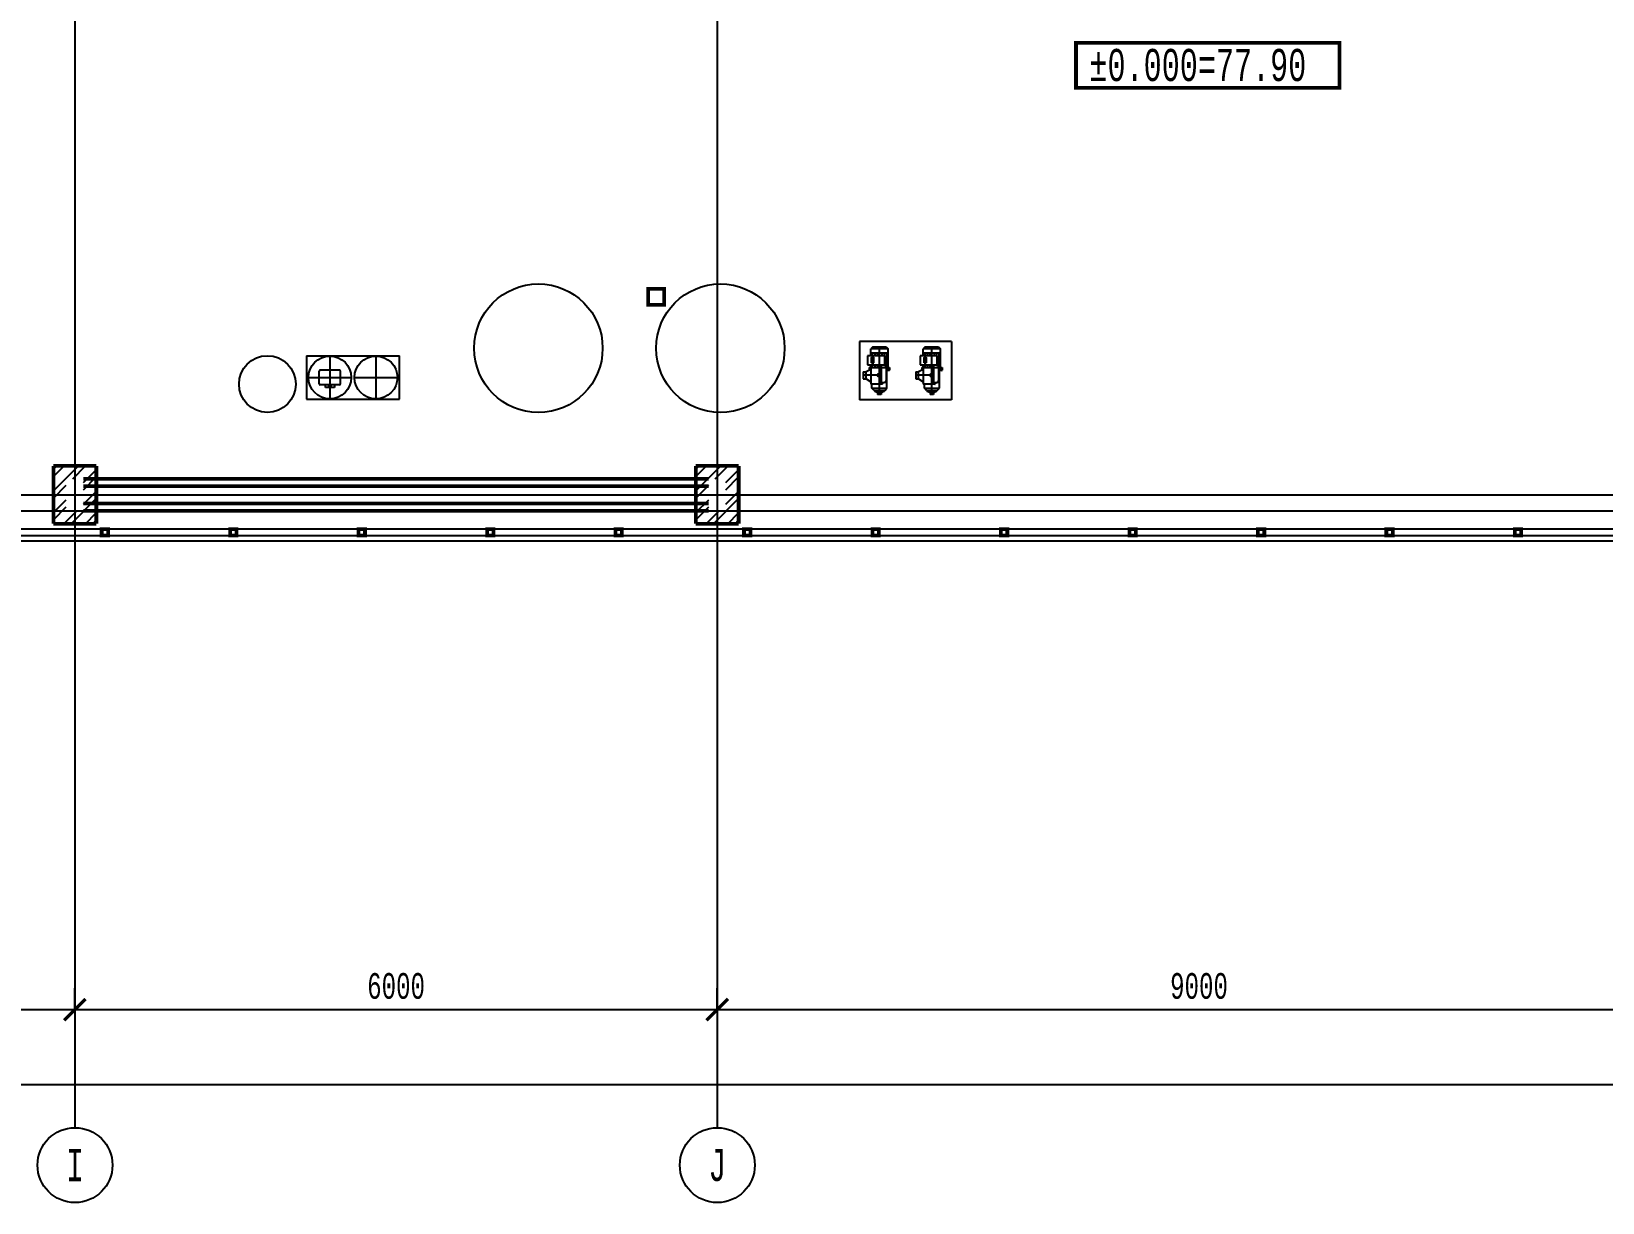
# Model space of a CAD drawing. Extents: x 419008 to 585152, y 366207 to 472224.
# Drawn here: x 465812 to 480488, y 402996 to 413937 of the extents above; entities that cross this region are included whole.
import ezdxf
from ezdxf.enums import TextEntityAlignment as Align

# ---------------------------------------------------------------- set-up
doc = ezdxf.new("R2010")
doc.units = 0
doc.header["$LTSCALE"] = 50
doc.header["$PDSIZE"] = -5
doc.layers.get('0').update_dxf_attribs({"linetype": 'CONTINUOUS'})
doc.layers.get('Defpoints').update_dxf_attribs({"linetype": 'CONTINUOUS'})
for name, color, linetype in [('AXIS', 40, 'CONTINUOUS'), ('BRICK', 2, 'CONTINUOUS'), ('CP_DETAL', 33, 'CONTINUOUS'), ('eq', 255, 'CONTINUOUS'), ('Glass', 4, 'CONTINUOUS'), ('TEXT', 7, 'CONTINUOUS'), ('WALL', 5, 'CONTINUOUS')]:
    doc.layers.add(name, color=color, linetype=linetype)
doc.styles.add('CP_ATTR', font='romans.shx')
doc.styles.add('MONOTXT1', font='monotxt1', dxfattribs={"width": 0.65, "height": 300})
doc.styles.add('ST_1', font='monotxt.shx', dxfattribs={"width": 0.65, "height": 300})
doc.styles.add('ST_2', font='monotxt.shx', dxfattribs={"width": 0.65, "height": 240})
doc.styles.get("Standard").update_dxf_attribs({"font": 'monotxt.shx', "width": 0.65, "height": 300})
doc.dimstyles.get("Standard").update_dxf_attribs({"dimtxt": 300, "dimasz": 300, "dimexe": 2, "dimexo": 2, "dimgap": 0.09, "dimtad": 1, "dimdec": 0, "dimzin": 0, "dimdsep": 46, "dimtxsty": 'Standard', "dimcen": 0.09, "dimadec": 0, "dimazin": 0, "dimtfac": 1, "dimtdec": 0, "dimtofl": 0, "dimtmove": 0, "dimatfit": 3, "dimfxl": 1, "dimtolj": 1, "dimtzin": 0, "dimarcsym": 0})

# ---------------------------------------------------------------- blocks, each defined once
blk = doc.blocks.new('psw1')
at = {"color": 7, "linetype": 'Continuous'}
blk.add_circle((-347, 1), 350, dxfattribs=at)
at = {"color": 7, "linetype": 'Continuous', "style": 'MONOTXT1', "width": 0.65}
blk.add_attdef('99', text='', height=300, dxfattribs=at).set_placement((-347, 1), align=Align.MIDDLE)
blk = doc.blocks.new('_ARCHTICK')
at = {"color": 0, "linetype": 'ByBlock', "const_width": 0.15}
blk.add_lwpolyline([(-0.5, -0.5), (0.5, 0.5)], dxfattribs=at)
blk = doc.blocks.new('*D24')
at = {"layer": 'AXIS', "color": 174, "lineweight": -2, "transparency": 16777216}
for p, q in [((460218, 404798), (460218, 404998)), ((466218, 404798), (466218, 404998)), ((460018, 404798), (466418, 404798))]:
    blk.add_line(p, q, dxfattribs=at)
at = {"layer": 'Defpoints', "color": 0, "transparency": 16777216}
for p in [(460218, 404798), (466218, 404798), (466218, 404798)]:
    blk.add_point(p, dxfattribs=at)
at = {"layer": 'AXIS', "color": 174, "lineweight": -2, "transparency": 16777216, "xscale": 200, "yscale": 200, "zscale": 200, "rotation": 180}
blk.add_blockref('_ARCHTICK', (460218, 404798), dxfattribs=at)
at = {"layer": 'AXIS', "color": 174, "lineweight": -2, "transparency": 16777216, "xscale": 200, "yscale": 200, "zscale": 200}
blk.add_blockref('_ARCHTICK', (466218, 404798), dxfattribs=at)
at = {"layer": 'AXIS', "color": 174, "transparency": 16777216, "insert": (463218, 405018), "char_height": 240, "attachment_point": 5, "style": 'ST_2'}
blk.add_mtext('\\A1;6000', dxfattribs=at)
blk = doc.blocks.new('*D25')
at = {"layer": 'AXIS', "color": 174, "lineweight": -2, "transparency": 16777216}
for p, q in [((466218, 404798), (466218, 404998)), ((472218, 404798), (472218, 404998)), ((466018, 404798), (472418, 404798))]:
    blk.add_line(p, q, dxfattribs=at)
at = {"layer": 'Defpoints', "color": 0, "transparency": 16777216}
for p in [(466218, 404798), (472218, 404798), (472218, 404798)]:
    blk.add_point(p, dxfattribs=at)
at = {"layer": 'AXIS', "color": 174, "lineweight": -2, "transparency": 16777216, "xscale": 200, "yscale": 200, "zscale": 200, "rotation": 180}
blk.add_blockref('_ARCHTICK', (466218, 404798), dxfattribs=at)
at = {"layer": 'AXIS', "color": 174, "lineweight": -2, "transparency": 16777216, "xscale": 200, "yscale": 200, "zscale": 200}
blk.add_blockref('_ARCHTICK', (472218, 404798), dxfattribs=at)
at = {"layer": 'AXIS', "color": 174, "transparency": 16777216, "insert": (469218, 405018), "char_height": 240, "attachment_point": 5, "style": 'ST_2'}
blk.add_mtext('\\A1;6000', dxfattribs=at)
blk = doc.blocks.new('*D26')
at = {"layer": 'AXIS', "color": 174, "lineweight": -2, "transparency": 16777216}
for p, q in [((472218, 404798), (472218, 404998)), ((481218, 404798), (481218, 404998)), ((472018, 404798), (481418, 404798))]:
    blk.add_line(p, q, dxfattribs=at)
at = {"layer": 'Defpoints', "color": 0, "transparency": 16777216}
for p in [(472218, 404798), (481218, 404798), (481218, 404798)]:
    blk.add_point(p, dxfattribs=at)
at = {"layer": 'AXIS', "color": 174, "lineweight": -2, "transparency": 16777216, "xscale": 200, "yscale": 200, "zscale": 200, "rotation": 180}
blk.add_blockref('_ARCHTICK', (472218, 404798), dxfattribs=at)
at = {"layer": 'AXIS', "color": 174, "lineweight": -2, "transparency": 16777216, "xscale": 200, "yscale": 200, "zscale": 200}
blk.add_blockref('_ARCHTICK', (481218, 404798), dxfattribs=at)
at = {"layer": 'AXIS', "color": 174, "transparency": 16777216, "insert": (476718, 405018), "char_height": 240, "attachment_point": 5, "style": 'ST_2'}
blk.add_mtext('\\A1;9000', dxfattribs=at)
blk = doc.blocks.new('*D28')
at = {"layer": 'AXIS', "color": 174, "lineweight": -2, "transparency": 16777216}
for p, q in [((428448, 404098), (428448, 404298)), ((490218, 404098), (490218, 404298)), ((428248, 404098), (490418, 404098))]:
    blk.add_line(p, q, dxfattribs=at)
at = {"layer": 'Defpoints', "color": 0, "transparency": 16777216}
for p in [(428448, 404098), (490218, 404098), (490218, 404098)]:
    blk.add_point(p, dxfattribs=at)
at = {"layer": 'AXIS', "color": 174, "lineweight": -2, "transparency": 16777216, "xscale": 200, "yscale": 200, "zscale": 200, "rotation": 180}
blk.add_blockref('_ARCHTICK', (428448, 404098), dxfattribs=at)
at = {"layer": 'AXIS', "color": 174, "lineweight": -2, "transparency": 16777216, "xscale": 200, "yscale": 200, "zscale": 200}
blk.add_blockref('_ARCHTICK', (490218, 404098), dxfattribs=at)
at = {"layer": 'AXIS', "color": 174, "transparency": 16777216, "insert": (458536, 404318), "char_height": 240, "attachment_point": 5, "style": 'ST_2'}
blk.add_mtext('\\A1;61770', dxfattribs=at)
blk = doc.blocks.new('pdwil_en_01')
for p, q in [((-188, 81), (-166, 81)), ((-188, 81), (-188, -82)), ((-166, 110), (-166, -50)), ((-83, 110), (-166, 110)), ((-96, 73), (-146, 73)), ((-146, 73), (-146, 53)), ((-146, 53), (-96, 53)), ((-145, 73), (-97, 73)), ((-145, 54), (-145, 73)), ((-97, 54), (-145, 54)), ((-139, 69), (-142, 69)), ((-142, 69), (-139, 58)), ((-137, 63), (-139, 69)), ((-139, 58), (-136, 58)), ((-135, 69), (-137, 63)), ((-137, 63), (-137, 63)), ((-136, 58), (-134, 64)), ((-132, 69), (-135, 69)), ((-134, 64), (-132, 58)), ((-134, 64), (-134, 64)), ((-131, 63), (-132, 69)), ((-132, 58), (-129, 58)), ((-130, 63), (-131, 63)), ((-129, 69), (-130, 63)), ((-125, 69), (-129, 69)), ((-129, 58), (-125, 69)), ((-123, 69), (-126, 58)), ((-126, 58), (-123, 58)), ((-119, 69), (-123, 69)), ((-123, 58), (-119, 69)), ((-117, 69), (-121, 58)), ((-121, 58), (-113, 58)), ((-114, 69), (-117, 69)), ((-116, 61), (-114, 69)), ((-112, 61), (-116, 61)), ((-113, 58), (-112, 61)), ((-97, 73), (-97, 54)), ((-96, 53), (-96, 73)), ((-83, -50), (-83, 110)), ((-83, 81), (-56, 81)), ((-56, 81), (-56, -73)), ((-56, 81), (-20, 81)), ((-20, -82), (-20, 81)), ((0, 61), (-20, 81)), ((0, 61), (0, -62)), ((-188, -82), (-56, -82)), ((-166, -50), (-83, -50)), ((-56, 0), (-56, -82)), ((-56, -82), (-20, -82)), ((0, -62), (-20, -82))]:
    blk.add_line(p, q)
for major_axis, ratio, start_param, end_param in [((6.25, 0), 0.923768, 4.712389, 10.995574), ((1.97, 1.97), 1, -0.785398, 5.497787)]:
    blk.add_ellipse((-106, 63), major_axis=major_axis, ratio=ratio, start_param=start_param, end_param=end_param)
at = {"layer": 'CP_DETAL'}
for p, q in [((-166, 66), (-188, 66)), ((-166, 44), (-188, 44)), ((-166, 22), (-188, 22)), ((-56, 66), (-83, 66)), ((-56, 44), (-83, 44)), ((-56, 22), (-83, 22)), ((-56, -66), (-188, -66)), ((-56, -22), (-83, -22)), ((-56, -44), (-83, -44))]:
    blk.add_line(p, q, dxfattribs=at)

msp = doc.modelspace()

# ---------------------------------------------------------------- hatches: boundary and pattern name
at = {"layer": 'BRICK'}
h = msp.add_hatch(dxfattribs=at)
h.set_pattern_fill('ANSI32', color=256, scale=15, style=0)
h.set_pattern_definition([(45, (-15000, -15000), (-101.02788, 101.02788), []), (45, (-14932.65, -15000), (-101.02788, 101.02788), [])])
h.paths.add_polyline_path([(466217.8, 409877.5), (466017.8, 409877.5), (466017.8, 409607.5), (466137.8, 409607.5), (466137.8, 409757.5), (466217.8, 409757.5)])
h.paths.add_polyline_path([(466417.8, 409877.5), (466217.8, 409877.5), (466217.8, 409757.5), (466297.8, 409757.5), (466297.8, 409607.5), (466417.8, 409607.5)])
h.paths.add_polyline_path([(466417.8, 409607.5), (466297.8, 409607.5), (466297.8, 409457.5), (466217.8, 409457.5), (466217.8, 409337.5), (466417.8, 409337.5)])
h.paths.add_polyline_path([(466217.8, 409457.5), (466137.8, 409457.5), (466137.8, 409527.5), (466137.8, 409607.5), (466017.8, 409607.5), (466017.8, 409337.5), (466217.8, 409337.5)])
h = msp.add_hatch(dxfattribs=at)
h.set_pattern_fill('ANSI32', color=256, scale=15, style=0)
h.set_pattern_definition([(45, (-9000, -15000), (-101.02788, 101.02788), []), (45, (-8932.65, -15000), (-101.02788, 101.02788), [])])
h.paths.add_polyline_path([(472217.8, 409877.5), (472017.8, 409877.5), (472017.8, 409607.5), (472137.8, 409607.5), (472137.8, 409757.5), (472217.8, 409757.5)])
h.paths.add_polyline_path([(472417.8, 409877.5), (472217.8, 409877.5), (472217.8, 409757.5), (472297.8, 409757.5), (472297.8, 409607.5), (472417.8, 409607.5)])
h.paths.add_polyline_path([(472417.8, 409607.5), (472297.8, 409607.5), (472297.8, 409457.5), (472217.8, 409457.5), (472217.8, 409337.5), (472417.8, 409337.5)])
h.paths.add_polyline_path([(472217.8, 409457.5), (472137.8, 409457.5), (472137.8, 409527.5), (472137.8, 409607.5), (472017.8, 409607.5), (472017.8, 409337.5), (472217.8, 409337.5)])

# ---------------------------------------------------------------- linework, layer by layer
at = {"layer": 'AXIS'}
for p, q in [((472217.8, 428272.2), (472217.8, 403698.6)), ((466217.8, 424877.5), (466217.8, 403698.6)), ((422061.8, 409607.5), (494425.8, 409607.5))]:
    msp.add_line(p, q, dxfattribs=at)
at = {"layer": 'BRICK', "const_width": 35}
for points in [[(466017.8, 409337.5), (466017.8, 409877.5)], [(466417.8, 409877.5), (466017.8, 409877.5)], [(466417.8, 409337.5), (466417.8, 409877.5)], [(472017.8, 409337.5), (472017.8, 409877.5)], [(472417.8, 409877.5), (472017.8, 409877.5)], [(472417.8, 409337.5), (472417.8, 409877.5)], [(466417.8, 409337.5), (466017.8, 409337.5)], [(472417.8, 409337.5), (472017.8, 409337.5)]]:
    msp.add_lwpolyline(points, dxfattribs=at)
at = {"layer": 'eq'}
for p, q in [((474407.5, 411041.6), (473547.5, 411041.6)), ((473547.5, 411041.6), (473547.5, 410494.6)), ((473732.5, 410544.6), (473732.5, 410991.6)), ((474222.5, 410544.6), (474222.5, 410991.6)), ((474407.5, 411041.6), (474407.5, 410494.6)), ((468379.9, 410907.5), (469249.9, 410907.5)), ((468379.9, 410907.5), (468379.9, 410501.5)), ((468599.9, 410907.5), (468599.9, 410501.5, -6368.5)), ((469029.9, 410907.5), (469029.9, 410501.5, -6748.5)), ((469249.9, 410501.5, -9195.7), (469249.9, 410907.5, -55174.5)), ((473652.5, 410779.2), (473607.5, 410756.2)), ((473637.5, 410798.1), (473827.5, 410798.1)), ((473637.5, 410798.1), (473637.5, 410778.1)), ((473637.5, 410798.1), (473637.5, 410778.1)), ((473637.5, 410778.6), (473637.5, 410771.5)), ((473650.4, 410778.1), (473637.5, 410778.1)), ((473650.4, 410778.1), (473637.5, 410778.1)), ((473652.5, 410798.1), (473652.5, 410641.7)), ((473774.8, 410820.1), (473732.5, 410820.1)), ((473732.5, 410816), (473732.5, 410800.6)), ((473732.5, 410742.9), (473732.5, 410800.6)), ((473749.4, 410820.1), (473749.4, 410641.7)), ((473749.4, 410641.7), (473749.4, 410820.1)), ((473774.8, 410817.1), (473774.8, 410820.1)), ((473794.5, 410817.1), (473774.8, 410817.1)), ((473794.5, 410817.1), (473795.5, 410816)), ((473795.5, 410800.6), (473795.5, 410816)), ((473795.5, 410800.6), (473795.5, 410676.4)), ((473827.5, 410778.1), (473795.5, 410778.1)), ((473827.5, 410798.1), (473827.5, 410773.6)), ((473827.5, 410798.1), (473827.5, 410773.6)), ((474142.5, 410779.2), (474097.5, 410756.2)), ((474127.5, 410798.1), (474317.5, 410798.1)), ((474127.5, 410798.1), (474127.5, 410778.1)), ((474127.5, 410798.1), (474127.5, 410778.1)), ((474127.5, 410778.6), (474127.5, 410771.5)), ((474140.4, 410778.1), (474127.5, 410778.1)), ((474140.4, 410778.1), (474127.5, 410778.1)), ((474142.5, 410798.1), (474142.5, 410641.7)), ((474264.8, 410820.1), (474222.5, 410820.1)), ((474222.5, 410816), (474222.5, 410800.6)), ((474222.5, 410742.9), (474222.5, 410800.6)), ((474239.4, 410820.1), (474239.4, 410641.7)), ((474239.4, 410641.7), (474239.4, 410820.1)), ((474264.8, 410817.1), (474264.8, 410820.1)), ((474284.5, 410817.1), (474264.8, 410817.1)), ((474284.5, 410817.1), (474285.5, 410816)), ((474285.5, 410800.6), (474285.5, 410816)), ((474285.5, 410800.6), (474285.5, 410676.4)), ((474317.5, 410778.1), (474285.5, 410778.1)), ((474317.5, 410798.1), (474317.5, 410773.6)), ((474317.5, 410798.1), (474317.5, 410773.6)), ((468399.9, 410704.5), (468799.9, 410704.5)), ((468499.9, 410646.1), (468499.9, 410762.9)), ((468689.9, 410772.9), (468509.9, 410772.9)), ((468689.9, 410636.1), (468509.9, 410636.1)), ((468557.6, 410611.1), (468557.6, 410636.1)), ((468591.1, 410611.1), (468591.1, 410636.1)), ((468608.6, 410636.1), (468608.6, 410611.1)), ((468642.1, 410636.1), (468642.1, 410611.1)), ((468699.9, 410646.1), (468699.9, 410762.9)), ((468829.9, 410704.5), (469229.9, 410704.5)), ((473582, 410756.2), (473607.5, 410756.2)), ((473582, 410756.2), (473582, 410691.2)), ((473732.5, 410726.1), (473582, 410726.1)), ((473582, 410691.2), (473607.5, 410691.2)), ((473607.5, 410691.2), (473607.5, 410756.2)), ((473607.5, 410691.2), (473652.5, 410664.7)), ((473749.4, 410641.7), (473652.5, 410641.7)), ((473662.5, 410604), (473662.5, 410641.7)), ((473732.5, 410659), (473732.5, 410706.6)), ((473737.5, 410653.2), (473732.5, 410659)), ((473749.4, 410653.2), (473737.5, 410653.2)), ((473773.5, 410653.2), (473749.4, 410653.2)), ((473761.5, 410641.7), (473749.4, 410641.7)), ((473761.5, 410641.7), (473762.5, 410642.8)), ((473762.5, 410653.2), (473762.5, 410651.4)), ((473762.5, 410651.4), (473762.5, 410647.5)), ((473762.5, 410642.8), (473762.5, 410647.5)), ((473773.5, 410653.2), (473777.5, 410657.9)), ((473794.5, 410657.9), (473777.5, 410657.9)), ((473794.5, 410657.9), (473795.5, 410659)), ((473822.5, 410768.6), (473795.5, 410768.6)), ((473795.5, 410659), (473795.5, 410676.4)), ((473802.5, 410604), (473802.5, 410768.6)), ((473822.5, 410768.6), (473827.5, 410773.6)), ((474072, 410756.2), (474097.5, 410756.2)), ((474072, 410756.2), (474072, 410691.2)), ((474222.5, 410726.1), (474072, 410726.1)), ((474072, 410691.2), (474097.5, 410691.2)), ((474097.5, 410691.2), (474097.5, 410756.2)), ((474097.5, 410691.2), (474142.5, 410664.7)), ((474239.4, 410641.7), (474142.5, 410641.7)), ((474152.5, 410604), (474152.5, 410641.7)), ((474222.5, 410659), (474222.5, 410706.6)), ((474227.5, 410653.2), (474222.5, 410659)), ((474239.4, 410653.2), (474227.5, 410653.2)), ((474263.5, 410653.2), (474239.4, 410653.2)), ((474251.5, 410641.7), (474239.4, 410641.7)), ((474251.5, 410641.7), (474252.5, 410642.8)), ((474252.5, 410653.2), (474252.5, 410651.4)), ((474252.5, 410651.4), (474252.5, 410647.5)), ((474252.5, 410642.8), (474252.5, 410647.5)), ((474263.5, 410653.2), (474267.5, 410657.9)), ((474284.5, 410657.9), (474267.5, 410657.9)), ((474284.5, 410657.9), (474285.5, 410659)), ((474312.5, 410768.6), (474285.5, 410768.6)), ((474285.5, 410659), (474285.5, 410676.4)), ((474292.5, 410604), (474292.5, 410768.6)), ((474312.5, 410768.6), (474317.5, 410773.6)), ((468379.9, 410501.5), (469249.9, 410501.5)), ((468591.1, 410611.1), (468557.6, 410611.1)), ((468642.1, 410611.1), (468608.6, 410611.1)), ((474407.5, 410494.6), (473547.5, 410494.6)), ((473682.5, 410580.9), (473662.5, 410604)), ((473662.5, 410604), (473802.5, 410604)), ((473682.5, 410580.9), (473782.5, 410580.9)), ((473715.7, 410568.8), (473713.1, 410568.8)), ((473715.7, 410568.8), (473715.7, 410544.6)), ((473749.4, 410568.8), (473715.7, 410568.8)), ((473749.4, 410544.6), (473715.7, 410544.6)), ((473749.4, 410568.8), (473749.4, 410544.6)), ((473751.9, 410568.8), (473749.4, 410568.8)), ((473782.5, 410580.9), (473802.5, 410604)), ((474172.5, 410580.9), (474152.5, 410604)), ((474152.5, 410604), (474292.5, 410604)), ((474172.5, 410580.9), (474272.5, 410580.9)), ((474205.7, 410568.8), (474203.1, 410568.8)), ((474205.7, 410568.8), (474205.7, 410544.6)), ((474239.4, 410568.8), (474205.7, 410568.8)), ((474239.4, 410544.6), (474205.7, 410544.6)), ((474239.4, 410568.8), (474239.4, 410544.6)), ((474241.9, 410568.8), (474239.4, 410568.8)), ((474272.5, 410580.9), (474292.5, 410604))]:
    msp.add_line(p, q, dxfattribs=at)
for centre, radius in [((470547.5, 410977.5), 600), ((472247.5, 410977.5), 600), ((468015.8, 410642.5), 265), ((468599.9, 410704.5), 200), ((469029.9, 410704.5), 200), ((473732.5, 410726.1), 16.9), ((474222.5, 410726.1), 16.9)]:
    msp.add_circle(centre, radius, dxfattribs=at)
for centre, start, end in [((468509.9, 410762.9), 90, 180), ((468509.9, 410646.1), 180, 270), ((468689.9, 410762.9), 0, 90), ((468689.9, 410646.1), 270, 0)]:
    msp.add_arc(centre, 10, start, end, dxfattribs=at)
for centre, start_param, end_param in [((473713.1, 410626.6), -0.6591714, 0), ((473751.9, 410626.6), 0, 0.6591714), ((474203.1, 410626.6), -0.6591714, 0), ((474241.9, 410626.6), 0, 0.6591714)]:
    msp.add_ellipse(centre, major_axis=(0, -57.8), ratio=0.8650138, start_param=start_param, end_param=end_param, dxfattribs=at)
at = {"layer": 'Glass'}
for p, q in [((489207.8, 409287.5), (462937.8, 409287.5)), ((462937.8, 409227.5), (489207.8, 409227.5))]:
    msp.add_line(p, q, dxfattribs=at)
at = {"layer": 'Glass', "const_width": 35}
for points in [[(466527.8, 409287.5), (466527.8, 409227.5), (466467.8, 409227.5), (466467.8, 409287.5)], [(467727.8, 409287.5), (467727.8, 409227.5), (467667.8, 409227.5), (467667.8, 409287.5)], [(468927.8, 409287.5), (468927.8, 409227.5), (468867.8, 409227.5), (468867.8, 409287.5)], [(470127.8, 409287.5), (470127.8, 409227.5), (470067.8, 409227.5), (470067.8, 409287.5)], [(471327.8, 409287.5), (471327.8, 409227.5), (471267.8, 409227.5), (471267.8, 409287.5)], [(472527.8, 409287.5), (472527.8, 409227.5), (472467.8, 409227.5), (472467.8, 409287.5)], [(473727.8, 409287.5), (473727.8, 409227.5), (473667.8, 409227.5), (473667.8, 409287.5)], [(474927.8, 409287.5), (474927.8, 409227.5), (474867.8, 409227.5), (474867.8, 409287.5)], [(476127.8, 409287.5), (476127.8, 409227.5), (476067.8, 409227.5), (476067.8, 409287.5)], [(477327.8, 409287.5), (477327.8, 409227.5), (477267.8, 409227.5), (477267.8, 409287.5)], [(478527.8, 409287.5), (478527.8, 409227.5), (478467.8, 409227.5), (478467.8, 409287.5)], [(479727.8, 409287.5), (479727.8, 409227.5), (479667.8, 409227.5), (479667.8, 409287.5)]]:
    msp.add_lwpolyline(points, close=True, dxfattribs=at)
at = {"layer": 'TEXT', "linetype": 'Continuous', "const_width": 35}
msp.add_lwpolyline([(478029.1, 413410.3), (475568.9, 413410.3), (475568.9, 413829.9), (478029.1, 413829.9)], close=True, dxfattribs=at)
at = {"layer": 'WALL'}
for p, q in [((462867.8, 409457.5), (481017.8, 409457.5)), ((462867.8, 409177.5), (490567.8, 409177.5))]:
    msp.add_line(p, q, dxfattribs=at)
at = {"layer": 'WALL', "linetype": 'Continuous', "const_width": 35}
msp.add_lwpolyline([(471722.8, 411382.5), (471722.8, 411532.5), (471572.8, 411532.5), (471572.8, 411382.5)], close=True, dxfattribs=at)
at = {"layer": 'WALL', "const_width": 35}
for points in [[(466297.8, 409757.5), (472137.8, 409757.5)], [(466297.8, 409687.5), (472137.8, 409687.5)], [(466297.8, 409527.5), (472137.8, 409527.5)], [(466297.8, 409457.5), (472137.8, 409457.5)]]:
    msp.add_lwpolyline(points, dxfattribs=at)

# ---------------------------------------------------------------- block references
at = {"layer": 'AXIS', "linetype": 'Continuous'}
for p, values in [((466566, 403344.4), {'99': 'I'}), ((472566, 403344.4), {'99': 'J'})]:
    msp.add_blockref('psw1', p, dxfattribs=at).add_auto_attribs(values)
at = {"layer": 'eq', "xscale": 1.026525198947638, "rotation": 90}
for p in [(473732.5, 410991.1), (474222.5, 410991.1)]:
    msp.add_blockref('pdwil_en_01', p, dxfattribs=at)

# ---------------------------------------------------------------- texts
at = {"layer": 'eq', "style": 'CP_ATTR', "flags": 9}
for tag, text, p in [('NAME', 'Wilo-MultiCargo FMC', (473732.5, 410726)), ('GROUP', '', (473732.5, 410726)), ('NUMBER', '', (473732.5, 410726)), ('PRODUCER', 'Wilo', (473732.5, 410726)), ('ARTICLE', 'MultiCargo FMC 305 EM', (473732.5, 410726)), ('PRODUCT-TYPE', '', (473732.5, 410726)), ('ORDER-NO', '4088347', (473732.5, 410726)), ('CHARACTER', '', (473732.5, 410726)), ('DN', 'DN25x25', (473732.5, 410726)), ('PN', '', (473732.5, 410726)), ('TEMPERATURE', '', (473732.5, 410726)), ('FLOW', '', (473732.5, 410726)), ('POWER', '', (473732.5, 410726)), ('VOLTAGE', '', (473732.5, 410726)), ('WEIGHT', '', (473732.5, 410726)), ('QUANTITY', '', (473732.5, 410726)), ('EQUIPMENT', '', (473732.5, 410726)), ('PRICE', '', (473732.5, 410726)), ('OTHER', 'Update: www.cadprofi.com', (473732.5, 410726)), ('NAME', 'Wilo-MultiCargo FMC', (474222.5, 410726)), ('GROUP', '', (474222.5, 410726)), ('NUMBER', '', (474222.5, 410726)), ('PRODUCER', 'Wilo', (474222.5, 410726)), ('ARTICLE', 'MultiCargo FMC 305 EM', (474222.5, 410726)), ('PRODUCT-TYPE', '', (474222.5, 410726)), ('ORDER-NO', '4088347', (474222.5, 410726)), ('CHARACTER', '', (474222.5, 410726)), ('DN', 'DN25x25', (474222.5, 410726)), ('PN', '', (474222.5, 410726)), ('TEMPERATURE', '', (474222.5, 410726)), ('FLOW', '', (474222.5, 410726)), ('POWER', '', (474222.5, 410726)), ('VOLTAGE', '', (474222.5, 410726)), ('WEIGHT', '', (474222.5, 410726)), ('QUANTITY', '', (474222.5, 410726)), ('EQUIPMENT', '', (474222.5, 410726)), ('PRICE', '', (474222.5, 410726)), ('OTHER', 'Update: www.cadprofi.com', (474222.5, 410726))]:
    msp.add_attdef(tag, text=text, height=0.00005, rotation=90, dxfattribs=at).set_placement(p, align=Align.MIDDLE_LEFT)
at = {"layer": 'TEXT', "linetype": 'Continuous', "style": 'ST_1', "width": 0.65}
msp.add_text('%%p0.000=77.90', height=300, dxfattribs=at).set_placement((475694.4, 413473.3))

# ---------------------------------------------------------------- dimensions: what is measured, and where the dimension line sits
at = {"layer": 'AXIS'}
for base, p1, p2, picture, middle in [((466217.8, 404798.4), (460217.8, 404798.4), (466217.8, 404798.4), '*D24', (463217.8, 405018.4)), ((472217.8, 404798.4), (466217.8, 404798.4), (472217.8, 404798.4), '*D25', (469217.8, 405018.4)), ((481217.8, 404798.4), (472217.8, 404798.4), (481217.8, 404798.4), '*D26', (476717.8, 405018.4))]:
    dim = msp.add_linear_dim(base=base, p1=p1, p2=p2, dimstyle='Standard', override={"dimscale": 100, "dimtxt": 225, "dimasz": 2, "dimexo": 0, "dimgap": 1, "dimtxsty": 'ST_2', "dimblk1": 'ARCHTICK', "dimblk2": 'ARCHTICK', "dimsah": 1, "dimcen": 3, "dimdle": 2, "dimclrd": 174, "dimclre": 174, "dimclrt": 174, "dimadec": 2, "dimtix": 1, "dimtofl": 1, "dimtmove": 2, "dimldrblk": 'ARCHTICK'}, dxfattribs=at)
    dim.commit()
    dim.dimension.update_dxf_attribs({"geometry": picture, "text_midpoint": middle})
dim = msp.add_linear_dim(base=(490217.8, 404098.5), p1=(428447.8, 404098.5), p2=(490217.8, 404098.5), angle=0, dimstyle='Standard', override={"dimscale": 100, "dimtxt": 225, "dimasz": 2, "dimexo": 0, "dimgap": 1, "dimtxsty": 'ST_2', "dimblk1": 'ARCHTICK', "dimblk2": 'ARCHTICK', "dimsah": 1, "dimcen": 3, "dimdle": 2, "dimclrd": 174, "dimclre": 174, "dimclrt": 174, "dimadec": 2, "dimtix": 1, "dimtofl": 1, "dimtmove": 2, "dimldrblk": 'ARCHTICK'}, dxfattribs=at)
dim.commit()
dim.dimension.update_dxf_attribs({"geometry": '*D28', "text_midpoint": (458536.4, 404318.5), "dimtype": 161})

doc.saveas('drawing.dxf')
